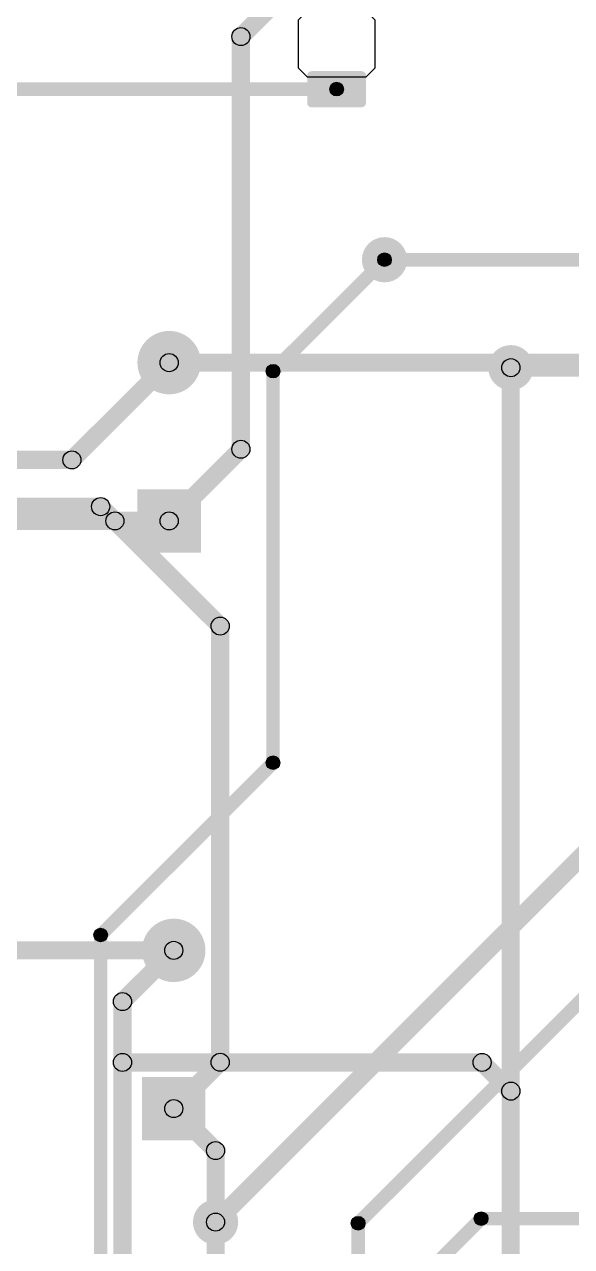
# Model space of a CAD drawing. Header units: millimetres. Extents: x 0 to 3.58, y 0 to 2.95.
# Drawn here: x 0.941 to 1.417, y 1.35 to 2.415 of the extents above; entities that cross this region are included whole.
import ezdxf

# ---------------------------------------------------------------- set-up
doc = ezdxf.new("R2010")
doc.units = ezdxf.units.MM
doc.header["$MEASUREMENT"] = 0
for name, color, linetype in [('BottomLayer', 5, 'Continuous'), ('PadHoleLayer', 156, 'Continuous'), ('TopLayer', 1, 'Continuous'), ('ViaHoleLayer', 16, 'Continuous')]:
    doc.layers.add(name, color=color, linetype=linetype)

# ---------------------------------------------------------------- blocks, each defined once
blk = doc.blocks.new('RES0805_B_49')
at = {"layer": 'BottomLayer'}
h = blk.add_hatch(color=5, dxfattribs=at)
edge = h.paths.add_edge_path()
edge.add_arc((-0.0276, 0.0217), 0.00394, 0, 90)
edge.add_line((-0.0276, 0.0256), (-0.0512, 0.0256))
edge.add_arc((-0.0512, 0.0217), 0.00394, 90, 180)
edge.add_line((-0.0551, 0.0217), (-0.0551, -0.0217))
edge.add_arc((-0.0512, -0.0217), 0.00394, 180, 270)
edge.add_line((-0.0512, -0.0256), (-0.0276, -0.0256))
edge.add_arc((-0.0276, -0.0217), 0.00394, 270, 360)
edge.add_line((-0.0236, -0.0217), (-0.0236, 0.0217))
h = blk.add_hatch(color=5, dxfattribs=at)
edge = h.paths.add_edge_path()
edge.add_arc((0.0512, 0.0217), 0.00394, 0, 90)
edge.add_line((0.0512, 0.0256), (0.0276, 0.0256))
edge.add_arc((0.0276, 0.0217), 0.00394, 90, 180)
edge.add_line((0.0236, 0.0217), (0.0236, -0.0217))
edge.add_arc((0.0276, -0.0217), 0.00394, 180, 270)
edge.add_line((0.0276, -0.0256), (0.0512, -0.0256))
edge.add_arc((0.0512, -0.0217), 0.00394, 270, 360)
edge.add_line((0.0551, -0.0217), (0.0551, 0.0217))
for p, q in [((-0.0207, 0.0335), (-0.0285, 0.0256)), ((0.0207, 0.0335), (-0.0207, 0.0335)), ((0.0285, 0.0256), (0.0207, 0.0335)), ((-0.0285, 0.0256), (-0.0285, -0.0256)), ((0.0285, -0.0256), (0.0285, 0.0256)), ((-0.0285, -0.0256), (-0.0207, -0.0335)), ((0.0207, -0.0335), (0.0285, -0.0256)), ((-0.0207, -0.0335), (0.0207, -0.0335))]:
    blk.add_line(p, q, dxfattribs=at)
blk = doc.blocks.new('WCAP_ATUL_8_11_5_3_5_0_5_56')
at = {"layer": 'BottomLayer'}
blk.add_hatch(color=5, dxfattribs=at).paths.add_polyline_path([(-0.0965, 0.0276), (-0.0413, 0.0276), (-0.0413, -0.0276), (-0.0965, -0.0276)])
h = blk.add_hatch(color=5, dxfattribs=at)
edge = h.paths.add_edge_path()
edge.add_arc((0.0689, 0), 0.0276, 0, 360)
at = {"layer": 'PadHoleLayer'}
h = blk.add_hatch(color=156, dxfattribs=at)
edge = h.paths.add_edge_path()
edge.add_arc((-0.0689, 0), 0.0157, 0, 360)
h = blk.add_hatch(color=156, dxfattribs=at)
edge = h.paths.add_edge_path()
edge.add_arc((0.0689, 0), 0.0157, 0, 360)
at = {"layer": 'TopLayer'}
blk.add_hatch(color=1, dxfattribs=at).paths.add_polyline_path([(-0.0965, 0.0276), (-0.0413, 0.0276), (-0.0413, -0.0276), (-0.0965, -0.0276)])
h = blk.add_hatch(color=1, dxfattribs=at)
edge = h.paths.add_edge_path()
edge.add_arc((0.0689, 0), 0.0276, 0, 360)
blk = doc.blocks.new('WCAP_ATUL_8_11_5_3_5_0_5_57')
at = {"layer": 'BottomLayer'}
blk.add_hatch(color=5, dxfattribs=at).paths.add_polyline_path([(-0.0965, 0.0276), (-0.0413, 0.0276), (-0.0413, -0.0276), (-0.0965, -0.0276)])
h = blk.add_hatch(color=5, dxfattribs=at)
edge = h.paths.add_edge_path()
edge.add_arc((0.0689, 0), 0.0276, 0, 360)
at = {"layer": 'PadHoleLayer'}
h = blk.add_hatch(color=156, dxfattribs=at)
edge = h.paths.add_edge_path()
edge.add_arc((-0.0689, 0), 0.0157, 0, 360)
h = blk.add_hatch(color=156, dxfattribs=at)
edge = h.paths.add_edge_path()
edge.add_arc((0.0689, 0), 0.0157, 0, 360)
at = {"layer": 'TopLayer'}
blk.add_hatch(color=1, dxfattribs=at).paths.add_polyline_path([(-0.0965, 0.0276), (-0.0413, 0.0276), (-0.0413, -0.0276), (-0.0965, -0.0276)])
h = blk.add_hatch(color=1, dxfattribs=at)
edge = h.paths.add_edge_path()
edge.add_arc((0.0689, 0), 0.0276, 0, 360)

msp = doc.modelspace()

# ---------------------------------------------------------------- hatches: boundary and pattern name
at = {"layer": 'BottomLayer'}
for points in [[(0.8303, 2.3524), (0.8303, 2.3642), (1.2126, 2.3642), (1.2126, 2.3524)], [(1.2543, 2.2038), (1.2543, 2.2156), (2.0673, 2.2156), (2.0673, 2.2038)], [(0.9879, 2.0299), (0.9767, 2.041), (1.0614, 2.1256), (1.0725, 2.1145)], [(1.0669, 2.1122), (1.0669, 2.128), (1.6273, 2.128), (1.6273, 2.1122)], [(1.3642, 2.1078), (1.3642, 2.1235), (1.6317, 2.1235), (1.6317, 2.1078)], [(0.752, 2.0276), (0.752, 2.0433), (0.9823, 2.0433), (0.9823, 2.0276)], [(0.7081, 1.9868), (0.7081, 2.0025), (1.0073, 2.0025), (1.0073, 1.9868)], [(0.7081, 1.9744), (0.7081, 1.9902), (1.0197, 1.9902), (1.0197, 1.9744)], [(1.0018, 1.9891), (1.0129, 2.0002), (1.0253, 1.9879), (1.0141, 1.9767)], [(1.0197, 1.9744), (1.0197, 1.9902), (1.0669, 1.9902), (1.0669, 1.9744)], [(1.0141, 1.9767), (1.0253, 1.9879), (1.1169, 1.8962), (1.1058, 1.8851)], [(1.1192, 1.5109), (1.1034, 1.5109), (1.1034, 1.8907), (1.1192, 1.8907)], [(1.1129, 1.3662), (1.1018, 1.3773), (1.5843, 1.8599), (1.5955, 1.8488)], [(1.2355, 1.3665), (1.2271, 1.3748), (1.4884, 1.6361), (1.4967, 1.6277)], [(0.6337, 1.6004), (0.6337, 1.6161), (1.0709, 1.6161), (1.0709, 1.6004)], [(1.0764, 1.4649), (1.0653, 1.476), (1.1058, 1.5165), (1.1169, 1.5054)], [(1.2855, 1.3135), (1.2771, 1.3218), (1.3341, 1.3788), (1.3425, 1.3705)], [(1.3383, 1.3688), (1.3383, 1.3806), (1.6766, 1.3806), (1.6766, 1.3688)], [(1.2372, 1.2967), (1.2254, 1.2967), (1.2254, 1.3707), (1.2372, 1.3707)]]:
    msp.add_hatch(color=5, dxfattribs=at).paths.add_polyline_path(points)
h = msp.add_hatch(color=5, dxfattribs=at)
edge = h.paths.add_edge_path()
edge.add_arc((1.2126, 2.3583), 0.00591, 0, 360)
h = msp.add_hatch(color=5, dxfattribs=at)
edge = h.paths.add_edge_path()
edge.add_arc((1.2543, 2.2097), 0.0197, 0, 360)
h = msp.add_hatch(color=5, dxfattribs=at)
edge = h.paths.add_edge_path()
edge.add_arc((1.2543, 2.2097), 0.00591, 0, 360)
h = msp.add_hatch(color=5, dxfattribs=at)
edge = h.paths.add_edge_path()
edge.add_arc((1.3642, 2.1157), 0.0197, 0, 360)
h = msp.add_hatch(color=5, dxfattribs=at)
edge = h.paths.add_edge_path()
edge.add_arc((1.0669, 2.1201), 0.00787, 0, 360)
h = msp.add_hatch(color=5, dxfattribs=at)
edge = h.paths.add_edge_path()
edge.add_arc((1.0669, 2.1201), 0.00787, 0, 360)
h = msp.add_hatch(color=5, dxfattribs=at)
edge = h.paths.add_edge_path()
edge.add_arc((1.3642, 2.1157), 0.00787, 0, 360)
h = msp.add_hatch(color=5, dxfattribs=at)
edge = h.paths.add_edge_path()
edge.add_arc((0.9823, 2.0354), 0.00787, 0, 360)
h = msp.add_hatch(color=5, dxfattribs=at)
edge = h.paths.add_edge_path()
edge.add_arc((0.9823, 2.0354), 0.00787, 0, 360)
h = msp.add_hatch(color=5, dxfattribs=at)
edge = h.paths.add_edge_path()
edge.add_arc((1.0073, 1.9947), 0.00787, 0, 360)
h = msp.add_hatch(color=5, dxfattribs=at)
edge = h.paths.add_edge_path()
edge.add_arc((1.0073, 1.9947), 0.00787, 0, 360)
h = msp.add_hatch(color=5, dxfattribs=at)
edge = h.paths.add_edge_path()
edge.add_arc((1.0197, 1.9823), 0.00787, 0, 360)
h = msp.add_hatch(color=5, dxfattribs=at)
edge = h.paths.add_edge_path()
edge.add_arc((1.0197, 1.9823), 0.00787, 0, 360)
h = msp.add_hatch(color=5, dxfattribs=at)
edge = h.paths.add_edge_path()
edge.add_arc((1.0197, 1.9823), 0.00787, 0, 360)
h = msp.add_hatch(color=5, dxfattribs=at)
edge = h.paths.add_edge_path()
edge.add_arc((1.0197, 1.9823), 0.00787, 0, 360)
h = msp.add_hatch(color=5, dxfattribs=at)
edge = h.paths.add_edge_path()
edge.add_arc((1.0669, 1.9823), 0.00787, 0, 360)
h = msp.add_hatch(color=5, dxfattribs=at)
edge = h.paths.add_edge_path()
edge.add_arc((1.1113, 1.8907), 0.00787, 0, 360)
h = msp.add_hatch(color=5, dxfattribs=at)
edge = h.paths.add_edge_path()
edge.add_arc((1.1113, 1.8907), 0.00787, 0, 360)
h = msp.add_hatch(color=5, dxfattribs=at)
edge = h.paths.add_edge_path()
edge.add_arc((1.0709, 1.6083), 0.00787, 0, 360)
h = msp.add_hatch(color=5, dxfattribs=at)
edge = h.paths.add_edge_path()
edge.add_arc((1.1113, 1.5109), 0.00787, 0, 360)
h = msp.add_hatch(color=5, dxfattribs=at)
edge = h.paths.add_edge_path()
edge.add_arc((1.1113, 1.5109), 0.00787, 0, 360)
h = msp.add_hatch(color=5, dxfattribs=at)
edge = h.paths.add_edge_path()
edge.add_arc((1.0709, 1.4705), 0.00787, 0, 360)
h = msp.add_hatch(color=5, dxfattribs=at)
edge = h.paths.add_edge_path()
edge.add_arc((1.1073, 1.3717), 0.0197, 0, 360)
h = msp.add_hatch(color=5, dxfattribs=at)
edge = h.paths.add_edge_path()
edge.add_arc((1.1073, 1.3717), 0.00787, 0, 360)
h = msp.add_hatch(color=5, dxfattribs=at)
edge = h.paths.add_edge_path()
edge.add_arc((1.2313, 1.3707), 0.00591, 0, 360)
h = msp.add_hatch(color=5, dxfattribs=at)
edge = h.paths.add_edge_path()
edge.add_arc((1.2313, 1.3707), 0.00591, 0, 360)
h = msp.add_hatch(color=5, dxfattribs=at)
edge = h.paths.add_edge_path()
edge.add_arc((1.3383, 1.3747), 0.00591, 0, 360)
h = msp.add_hatch(color=5, dxfattribs=at)
edge = h.paths.add_edge_path()
edge.add_arc((1.3383, 1.3747), 0.00591, 0, 360)
at = {"layer": 'TopLayer'}
for points in [[(1.1349, 2.3984), (1.1238, 2.4096), (1.1568, 2.4426), (1.1679, 2.4314)], [(1.1372, 2.0447), (1.1214, 2.0447), (1.1214, 2.404), (1.1372, 2.404)], [(1.1615, 2.1085), (1.1531, 2.1168), (1.2501, 2.2138), (1.2585, 2.2055)], [(1.1632, 1.7717), (1.1514, 1.7717), (1.1514, 2.1127), (1.1632, 2.1127)], [(1.372, 1.4857), (1.3563, 1.4857), (1.3563, 2.1157), (1.372, 2.1157)], [(1.0725, 1.9767), (1.0614, 1.9879), (1.1238, 2.0502), (1.1349, 2.0391)], [(1.0115, 1.6175), (1.0031, 1.6258), (1.1531, 1.7758), (1.1615, 1.7675)], [(1.0132, 0.9287), (1.0014, 0.9287), (1.0014, 1.6217), (1.0132, 1.6217)], [(1.0319, 1.5582), (1.0208, 1.5693), (1.0653, 1.6138), (1.0764, 1.6027)], [(1.0342, 1.5107), (1.0184, 1.5107), (1.0184, 1.5637), (1.0342, 1.5637)], [(1.0263, 1.5028), (1.0263, 1.5185), (1.3392, 1.5185), (1.3392, 1.5028)], [(1.3336, 1.5051), (1.3447, 1.5162), (1.3697, 1.4912), (1.3586, 1.4801)], [(1.0342, 1.1567), (1.0184, 1.1567), (1.0184, 1.5107), (1.0342, 1.5107)], [(1.372, 1.1801), (1.3563, 1.1801), (1.3563, 1.4857), (1.372, 1.4857)], [(1.0653, 1.4649), (1.0764, 1.476), (1.1129, 1.4396), (1.1018, 1.4284)], [(1.1152, 1.3717), (1.0994, 1.3717), (1.0994, 1.434), (1.1152, 1.434)], [(1.1152, 1.0187), (1.0994, 1.0187), (1.0994, 1.3717), (1.1152, 1.3717)]]:
    msp.add_hatch(color=1, dxfattribs=at).paths.add_polyline_path(points)
h = msp.add_hatch(color=1, dxfattribs=at)
edge = h.paths.add_edge_path()
edge.add_arc((1.1293, 2.404), 0.00787, 0, 360)
h = msp.add_hatch(color=1, dxfattribs=at)
edge = h.paths.add_edge_path()
edge.add_arc((1.1293, 2.404), 0.00787, 0, 360)
h = msp.add_hatch(color=1, dxfattribs=at)
edge = h.paths.add_edge_path()
edge.add_arc((1.2543, 2.2097), 0.0197, 0, 360)
h = msp.add_hatch(color=1, dxfattribs=at)
edge = h.paths.add_edge_path()
edge.add_arc((1.2543, 2.2097), 0.00591, 0, 360)
h = msp.add_hatch(color=1, dxfattribs=at)
edge = h.paths.add_edge_path()
edge.add_arc((1.3642, 2.1157), 0.0197, 0, 360)
h = msp.add_hatch(color=1, dxfattribs=at)
edge = h.paths.add_edge_path()
edge.add_arc((1.1573, 2.1127), 0.00591, 0, 360)
h = msp.add_hatch(color=1, dxfattribs=at)
edge = h.paths.add_edge_path()
edge.add_arc((1.1573, 2.1127), 0.00591, 0, 360)
h = msp.add_hatch(color=1, dxfattribs=at)
edge = h.paths.add_edge_path()
edge.add_arc((1.3642, 2.1157), 0.00787, 0, 360)
h = msp.add_hatch(color=1, dxfattribs=at)
edge = h.paths.add_edge_path()
edge.add_arc((1.1293, 2.0447), 0.00787, 0, 360)
h = msp.add_hatch(color=1, dxfattribs=at)
edge = h.paths.add_edge_path()
edge.add_arc((1.1293, 2.0447), 0.00787, 0, 360)
h = msp.add_hatch(color=1, dxfattribs=at)
edge = h.paths.add_edge_path()
edge.add_arc((1.0669, 1.9823), 0.00787, 0, 360)
h = msp.add_hatch(color=1, dxfattribs=at)
edge = h.paths.add_edge_path()
edge.add_arc((1.1573, 1.7717), 0.00591, 0, 360)
h = msp.add_hatch(color=1, dxfattribs=at)
edge = h.paths.add_edge_path()
edge.add_arc((1.1573, 1.7717), 0.00591, 0, 360)
h = msp.add_hatch(color=1, dxfattribs=at)
edge = h.paths.add_edge_path()
edge.add_arc((1.0073, 1.6217), 0.00591, 0, 360)
h = msp.add_hatch(color=1, dxfattribs=at)
edge = h.paths.add_edge_path()
edge.add_arc((1.0073, 1.6217), 0.00591, 0, 360)
h = msp.add_hatch(color=1, dxfattribs=at)
edge = h.paths.add_edge_path()
edge.add_arc((1.0709, 1.6083), 0.00787, 0, 360)
h = msp.add_hatch(color=1, dxfattribs=at)
edge = h.paths.add_edge_path()
edge.add_arc((1.0263, 1.5637), 0.00787, 0, 360)
h = msp.add_hatch(color=1, dxfattribs=at)
edge = h.paths.add_edge_path()
edge.add_arc((1.0263, 1.5637), 0.00787, 0, 360)
h = msp.add_hatch(color=1, dxfattribs=at)
edge = h.paths.add_edge_path()
edge.add_arc((1.0263, 1.5107), 0.00787, 0, 360)
h = msp.add_hatch(color=1, dxfattribs=at)
edge = h.paths.add_edge_path()
edge.add_arc((1.0263, 1.5107), 0.00787, 0, 360)
h = msp.add_hatch(color=1, dxfattribs=at)
edge = h.paths.add_edge_path()
edge.add_arc((1.0263, 1.5107), 0.00787, 0, 360)
h = msp.add_hatch(color=1, dxfattribs=at)
edge = h.paths.add_edge_path()
edge.add_arc((1.3392, 1.5107), 0.00787, 0, 360)
h = msp.add_hatch(color=1, dxfattribs=at)
edge = h.paths.add_edge_path()
edge.add_arc((1.3392, 1.5107), 0.00787, 0, 360)
h = msp.add_hatch(color=1, dxfattribs=at)
edge = h.paths.add_edge_path()
edge.add_arc((1.3642, 1.4857), 0.00787, 0, 360)
h = msp.add_hatch(color=1, dxfattribs=at)
edge = h.paths.add_edge_path()
edge.add_arc((1.3642, 1.4857), 0.00787, 0, 360)
h = msp.add_hatch(color=1, dxfattribs=at)
edge = h.paths.add_edge_path()
edge.add_arc((1.3642, 1.4857), 0.00787, 0, 360)
h = msp.add_hatch(color=1, dxfattribs=at)
edge = h.paths.add_edge_path()
edge.add_arc((1.0709, 1.4705), 0.00787, 0, 360)
h = msp.add_hatch(color=1, dxfattribs=at)
edge = h.paths.add_edge_path()
edge.add_arc((1.1073, 1.434), 0.00787, 0, 360)
h = msp.add_hatch(color=1, dxfattribs=at)
edge = h.paths.add_edge_path()
edge.add_arc((1.1073, 1.434), 0.00787, 0, 360)
h = msp.add_hatch(color=1, dxfattribs=at)
edge = h.paths.add_edge_path()
edge.add_arc((1.1073, 1.3717), 0.0197, 0, 360)
h = msp.add_hatch(color=1, dxfattribs=at)
edge = h.paths.add_edge_path()
edge.add_arc((1.1073, 1.3717), 0.00787, 0, 360)
h = msp.add_hatch(color=1, dxfattribs=at)
edge = h.paths.add_edge_path()
edge.add_arc((1.1073, 1.3717), 0.00787, 0, 360)
at = {"layer": 'ViaHoleLayer'}
h = msp.add_hatch(color=16, dxfattribs=at)
edge = h.paths.add_edge_path()
edge.add_arc((1.2543, 2.2097), 0.0118, 0, 360)
h = msp.add_hatch(color=16, dxfattribs=at)
edge = h.paths.add_edge_path()
edge.add_arc((1.3642, 2.1157), 0.0118, 0, 360)
h = msp.add_hatch(color=16, dxfattribs=at)
edge = h.paths.add_edge_path()
edge.add_arc((1.1073, 1.3717), 0.0118, 0, 360)

# ---------------------------------------------------------------- linework, layer by layer
at = {"layer": 'BottomLayer'}
for centre, radius in [((1.2126, 2.3583), 0.00591), ((1.2543, 2.2097), 0.00591), ((1.0669, 2.1201), 0.00787), ((1.0669, 2.1201), 0.00787), ((1.3642, 2.1157), 0.00787), ((0.9823, 2.0354), 0.00787), ((0.9823, 2.0354), 0.00787), ((1.0073, 1.9947), 0.00787), ((1.0073, 1.9947), 0.00787), ((1.0197, 1.9823), 0.00787), ((1.0197, 1.9823), 0.00787), ((1.0197, 1.9823), 0.00787), ((1.0197, 1.9823), 0.00787), ((1.0669, 1.9823), 0.00787), ((1.1113, 1.8907), 0.00787), ((1.1113, 1.8907), 0.00787), ((1.0709, 1.6083), 0.00787), ((1.1113, 1.5109), 0.00787), ((1.1113, 1.5109), 0.00787), ((1.0709, 1.4705), 0.00787), ((1.1073, 1.3717), 0.00787), ((1.2313, 1.3707), 0.00591), ((1.2313, 1.3707), 0.00591), ((1.3383, 1.3747), 0.00591), ((1.3383, 1.3747), 0.00591)]:
    msp.add_circle(centre, radius, dxfattribs=at)
at = {"layer": 'TopLayer'}
for centre, radius in [((1.1293, 2.404), 0.00787), ((1.1293, 2.404), 0.00787), ((1.2543, 2.2097), 0.00591), ((1.1573, 2.1127), 0.00591), ((1.1573, 2.1127), 0.00591), ((1.3642, 2.1157), 0.00787), ((1.1293, 2.0447), 0.00787), ((1.1293, 2.0447), 0.00787), ((1.0669, 1.9823), 0.00787), ((1.1573, 1.7717), 0.00591), ((1.1573, 1.7717), 0.00591), ((1.0073, 1.6217), 0.00591), ((1.0073, 1.6217), 0.00591), ((1.0709, 1.6083), 0.00787), ((1.0263, 1.5637), 0.00787), ((1.0263, 1.5637), 0.00787), ((1.0263, 1.5107), 0.00787), ((1.0263, 1.5107), 0.00787), ((1.0263, 1.5107), 0.00787), ((1.3392, 1.5107), 0.00787), ((1.3392, 1.5107), 0.00787), ((1.3642, 1.4857), 0.00787), ((1.3642, 1.4857), 0.00787), ((1.3642, 1.4857), 0.00787), ((1.0709, 1.4705), 0.00787), ((1.1073, 1.434), 0.00787), ((1.1073, 1.434), 0.00787), ((1.1073, 1.3717), 0.00787), ((1.1073, 1.3717), 0.00787)]:
    msp.add_circle(centre, radius, dxfattribs=at)

# ---------------------------------------------------------------- block references
for name, p, rotation in [('RES0805_B_49', (1.2126, 2.3976), 270), ('WCAP_ATUL_8_11_5_3_5_0_5_56', (1.0669, 2.0512), 90), ('WCAP_ATUL_8_11_5_3_5_0_5_57', (1.0709, 1.5394), 90)]:
    msp.add_blockref(name, p, dxfattribs=dict(rotation=rotation))

doc.saveas('drawing.dxf')
